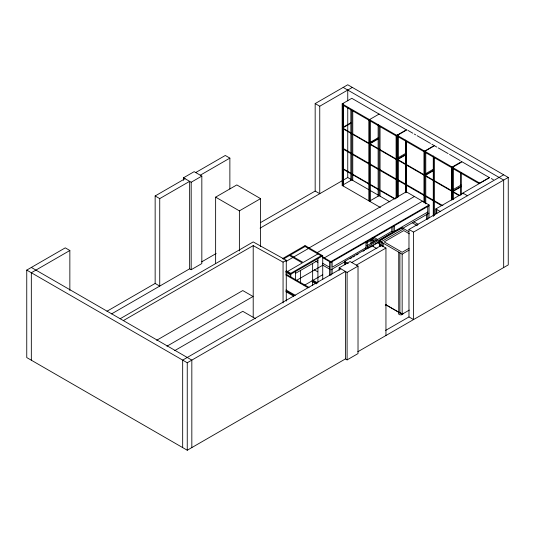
<?xml version="1.0" encoding="UTF-8"?>
<svg xmlns="http://www.w3.org/2000/svg" width="535" height="535" viewBox="0 0 535 535"><rect width="100%" height="100%" fill="white"/><g stroke="black" fill="none" stroke-linecap="round" stroke-linejoin="round"><path stroke-width="0.8" d="M183.518 180.302L183.518 177.801L194.151 171.661L201.829 176.089L201.829 263.568L191.189 269.707L189.644 268.817L111.561 313.898M339.157 270.315L339.157 267.821L350.071 261.521L358.022 266.109L358.022 353.588L347.108 359.888L345.423 358.911L187.25 450.236L26.75 357.567L26.75 270.095L65.27 247.852L69.851 250.5L69.851 290.492M106.973 311.25L155.15 283.436L155.15 195.964L185.063 178.69M195.696 172.551L225.288 155.471L229.869 158.113L229.869 188.942M260.518 222.6L315.168 191.055L315.168 103.576L347.75 84.764L508.25 177.433L508.25 264.905L357.781 351.776M69.851 250.5L31.331 272.743L31.331 360.215M155.15 195.964L159.731 198.612L189.644 181.338L189.644 268.817M200.277 175.199L229.869 158.113M315.168 103.576L319.749 106.224L352.331 87.412M183.518 177.801L191.189 182.234L201.829 176.089M380.385 207.493L342.179 185.418L342.179 103.877L351.809 98.313L406.373 129.831L396.743 135.388L396.743 197.796M215.632 263.126L215.632 197.148L236.818 184.916L260.572 198.632L260.572 246.474M343.142 127.21L350.846 122.762M343.142 127.711L350.846 123.264M379.094 114.069L369.458 119.633L369.458 201.18L379.094 195.616L379.094 125.718M215.632 197.148L239.386 210.864L260.572 198.632M370.2 142.357L378.452 137.589M370.421 142.972L378.125 138.525M370.421 143.467L378.125 139.02M397.324 196.96L397.324 135.382L406.954 129.824M201.722 261.842L216.16 253.51M260.07 228.157L347.75 177.533L389.908 201.869M342.179 185.418L351.809 179.86L351.809 109.963M397.472 158.113L405.731 153.351M120.161 318.733L253.209 241.92L286.272 260.264L286.272 301.085M398.287 158.721L405.991 154.274M398.287 159.216L405.991 154.769M123.371 320.585L253.209 245.625L283.062 262.117L286.272 260.264M397.324 135.382L424.609 151.137L434.239 145.573M424.843 202.872L424.843 151.285L434.473 145.727L436.841 147.092M425.345 173.862L433.597 169.1M425.806 174.624L433.51 170.177M425.806 175.119L433.51 170.672M282.58 258.586L305.077 245.598L322.732 255.79L322.732 279.457M283.142 259.187L305.88 246.06M309.35 247.779L406.292 191.811L429.083 204.965L429.083 205.708L330.857 262.417L322.578 257.643M285.837 261.555L292.872 257.495M293.708 257.007L308.474 248.487M424.843 151.285L452.128 167.04L461.758 161.476M452.463 167.388L462.093 161.831L489.378 177.58L479.748 183.137L452.463 167.388L452.463 199.836M156.661 340.287L242.783 290.565L253.055 296.49L166.933 346.212M316.907 252.787L414.411 196.499M287.542 271.472L302.308 262.946L289.468 255.529M317.917 253.938L303.151 262.464L290.311 255.048M289.95 273.786L321.93 255.329M285.764 271.372L290.752 274.248L322.732 255.79M295.567 273.325L317.917 260.425M324.304 257.897L422.53 201.187M453.546 189.37L461.116 185.003M174.751 350.599L242.783 311.316L255.65 318.746M296.29 280.507L322.732 265.24M453.426 190.721L461.13 186.274M322.271 256.72L330.857 261.675L429.083 204.965M453.426 191.222L461.13 186.775M366.462 242.977L372.206 239.66L375.002 241.272M366.662 245.826L391.787 231.321L393.071 232.063L393.071 226.499M365.947 247.718L332.141 267.239L332.141 261.675M367.231 246.976L393.071 232.063M427.739 212.047L394.355 231.321L394.355 225.757M408.807 231.648L402.159 227.81L379.368 240.964L379.368 244.676L380.973 245.598L380.973 241.894L403.764 228.733M489.659 177.58L462.374 193.336L463.337 193.891M344.513 264.772L344.513 261.441L371.798 245.685L376.968 248.668M375.042 243.947L376.466 243.131M435.804 213.953L435.804 208.958L463.089 193.209L467.55 195.783M330.857 269.834L345.088 261.615M350.117 258.713L351.562 257.877M353 257.047L354.438 256.218M356.591 254.974L358.035 254.138M363.064 251.236L364.502 250.407M367.946 248.421L370.1 247.177M371.537 246.347L379.429 241.787M402.875 228.251L429.023 213.157M304.141 285.423L322.732 274.696M380.793 244.963L379.368 245.786L380.438 246.401M340.842 268.791L182.669 360.108L182.669 447.588M351.749 262.491L381.368 245.391L385.949 248.039L385.949 335.519M385.615 330.416L408.974 316.934L408.974 229.455L503.669 174.785M26.75 270.095L187.25 362.757L345.423 271.439L345.423 358.911M356.337 265.139L385.949 248.039M408.974 229.455L413.555 232.103L508.25 177.433M339.157 267.821L347.108 272.409L358.022 266.109M409.155 248.233L402.159 252.273L384.183 241.894L403.764 230.592L409.335 233.808M402.159 227.81A143.48 82.838 -60 0 0 379.368 240.964L402.159 254.125L409.282 250.012M402.159 314.172L385.354 304.495L402.159 314.212L409.282 310.099M343.169 87.412L503.669 180.074L503.669 267.553M407.917 130.38L412.846 133.228M414.257 134.038L415.668 134.853M417.073 135.663L430.461 143.393M431.865 144.209L433.276 145.018M438.252 147.907L448.116 153.599M449.52 154.414L460.087 160.513M491.324 178.543L493.424 179.753M342.179 103.877L396.743 135.388M398.254 136.82L423.967 151.666M425.773 152.722L451.486 167.562M453.392 168.826L479.106 183.665L479.106 182.769M343.109 105.308L368.822 120.154M370.387 121.07L396.101 135.917M398.254 159.811L423.967 174.657M425.773 175.714L451.486 190.56M453.392 191.818L459.819 195.529M343.109 128.306L368.822 143.153M370.387 144.069L396.101 158.908M398.254 160.326L423.967 175.172M425.773 176.229L451.486 191.075M453.392 192.333L459.104 195.629M343.109 128.821L368.822 143.661M370.387 144.577L396.101 159.423M398.254 179.887L423.967 194.733M425.773 195.79L442.913 205.687M343.109 148.376L368.822 163.222M370.387 164.138L396.101 178.984M398.254 180.583L423.967 195.429M425.773 196.485L441.482 205.56M343.109 149.078L368.822 163.924M370.387 164.84L396.101 179.68M435.804 208.958L440.265 211.539M343.109 168.699L368.822 183.545M370.387 184.461L395.385 198.893M343.109 169.2L368.822 184.04M370.387 184.956L394.669 198.98M413.863 221.831L418.062 224.252M412.465 222.874L417.36 225.703M315.168 191.055L319.749 193.697L319.749 106.224M374.186 237.466L377.683 239.486M377.101 240.63L372.206 237.808L372.206 242.957M378.499 241.439L379.897 242.248M377.101 242.482L379.897 244.1M344.513 261.441L348.278 263.615M304.275 246.06L321.93 256.252M322.578 263.2L329.573 267.239M322.578 265.052L329.573 269.092M315.817 261.247L317.89 262.444M408.974 316.934L413.555 319.576L413.555 232.103M314.226 269.78L317.77 271.827M312.855 280.113L317.743 282.935M312.052 280.574L316.941 283.396M312.052 281.504L316.238 283.918M286.198 270.69L291.555 273.786M285.73 272.088L290.752 274.99M285.777 273.994L309.076 287.449M285.911 275.003L308.08 287.803M286.031 289.937L295.327 295.307M285.991 290.793L294.571 295.748M285.857 291.649L293.722 296.189M155.15 283.436L159.731 286.085L159.731 198.612M31.331 267.447L191.831 360.108L191.831 447.588M461.13 173.093L461.13 194.225M460.795 172.852L460.795 195.315M453.392 167.923L453.392 199.669M452.128 167.04L452.128 199.488M451.486 166.666L451.486 200.036M436.767 209.513L436.767 213.672M436.446 209.486L436.446 213.592M434.473 157.377L434.473 215.618M433.51 156.166L433.51 216.227M433.276 156.12L433.276 216.026M429.023 205.741L429.023 217.939M427.739 206.483L427.739 219.477M426.455 213.953L426.455 219.531M425.773 151.82L425.773 203.848M424.609 151.137L424.609 202.725M423.967 150.763L423.967 202.785M406.373 141.481L406.373 192.239M406.292 191.811L406.292 192.553M405.991 141.086L405.991 192.045M405.41 140.09L405.41 192.794M402.159 254.125L402.159 314.212M399.899 252.821L399.899 312.901M398.742 252.152L398.742 312.239M398.287 134.827L398.254 196.934M397.706 134.833L397.706 197.241M396.101 135.021L396.101 198.485M391.787 227.348L391.787 231.321M383.234 243.198L383.234 246.535M382.084 242.536L382.084 246.709M380.051 126.28L380.051 196.178M378.125 124.521L378.125 196.178M373.49 239.74L373.49 242.215M373.49 244.682L373.49 246.334M370.922 239.74L370.922 243.86M370.869 246.227L370.869 247.123M370.387 120.174L370.387 201.722M368.822 119.258L368.822 200.806M367.231 241.419L367.231 248.835M365.947 242.161L365.947 249.571M352.772 110.518L352.772 180.415M350.846 109.581L350.846 180.415M347.75 90.061L347.75 100.888M347.75 107.555L347.75 177.533M347.108 272.409L347.108 359.888M345.476 261.996L345.476 264.491M343.142 103.322L343.142 184.863M343.109 104.412L343.109 185.959M332.141 269.092L332.141 273.873M330.857 261.675L330.857 275.411M329.573 261.675L329.573 275.465M317.917 258.572L317.917 282.413M312.641 263.467L312.641 285.463M308.287 247.451L308.287 248.193M300.603 270.422L300.603 283.53M295.567 271.472L295.567 280.159M290.752 274.248L290.752 277.371M283.062 262.117L283.062 302.944M253.209 245.625L253.209 317.268M239.386 210.864L239.386 250.948M191.189 182.234L191.189 269.707M187.25 362.757L187.25 450.236M386.109 304.602A2.267 1.311 0 0 1 385.28 305.084M402.995 313.229A2.267 1.311 0 0 1 400.508 314.868A2.267 1.311 0 0 1 398.836 312.915M400.802 313.022A2.267 1.311 0 0 1 400.213 312.982L398.608 312.052A2.267 1.311 0 0 1 398.535 311.718"/></g></svg>
